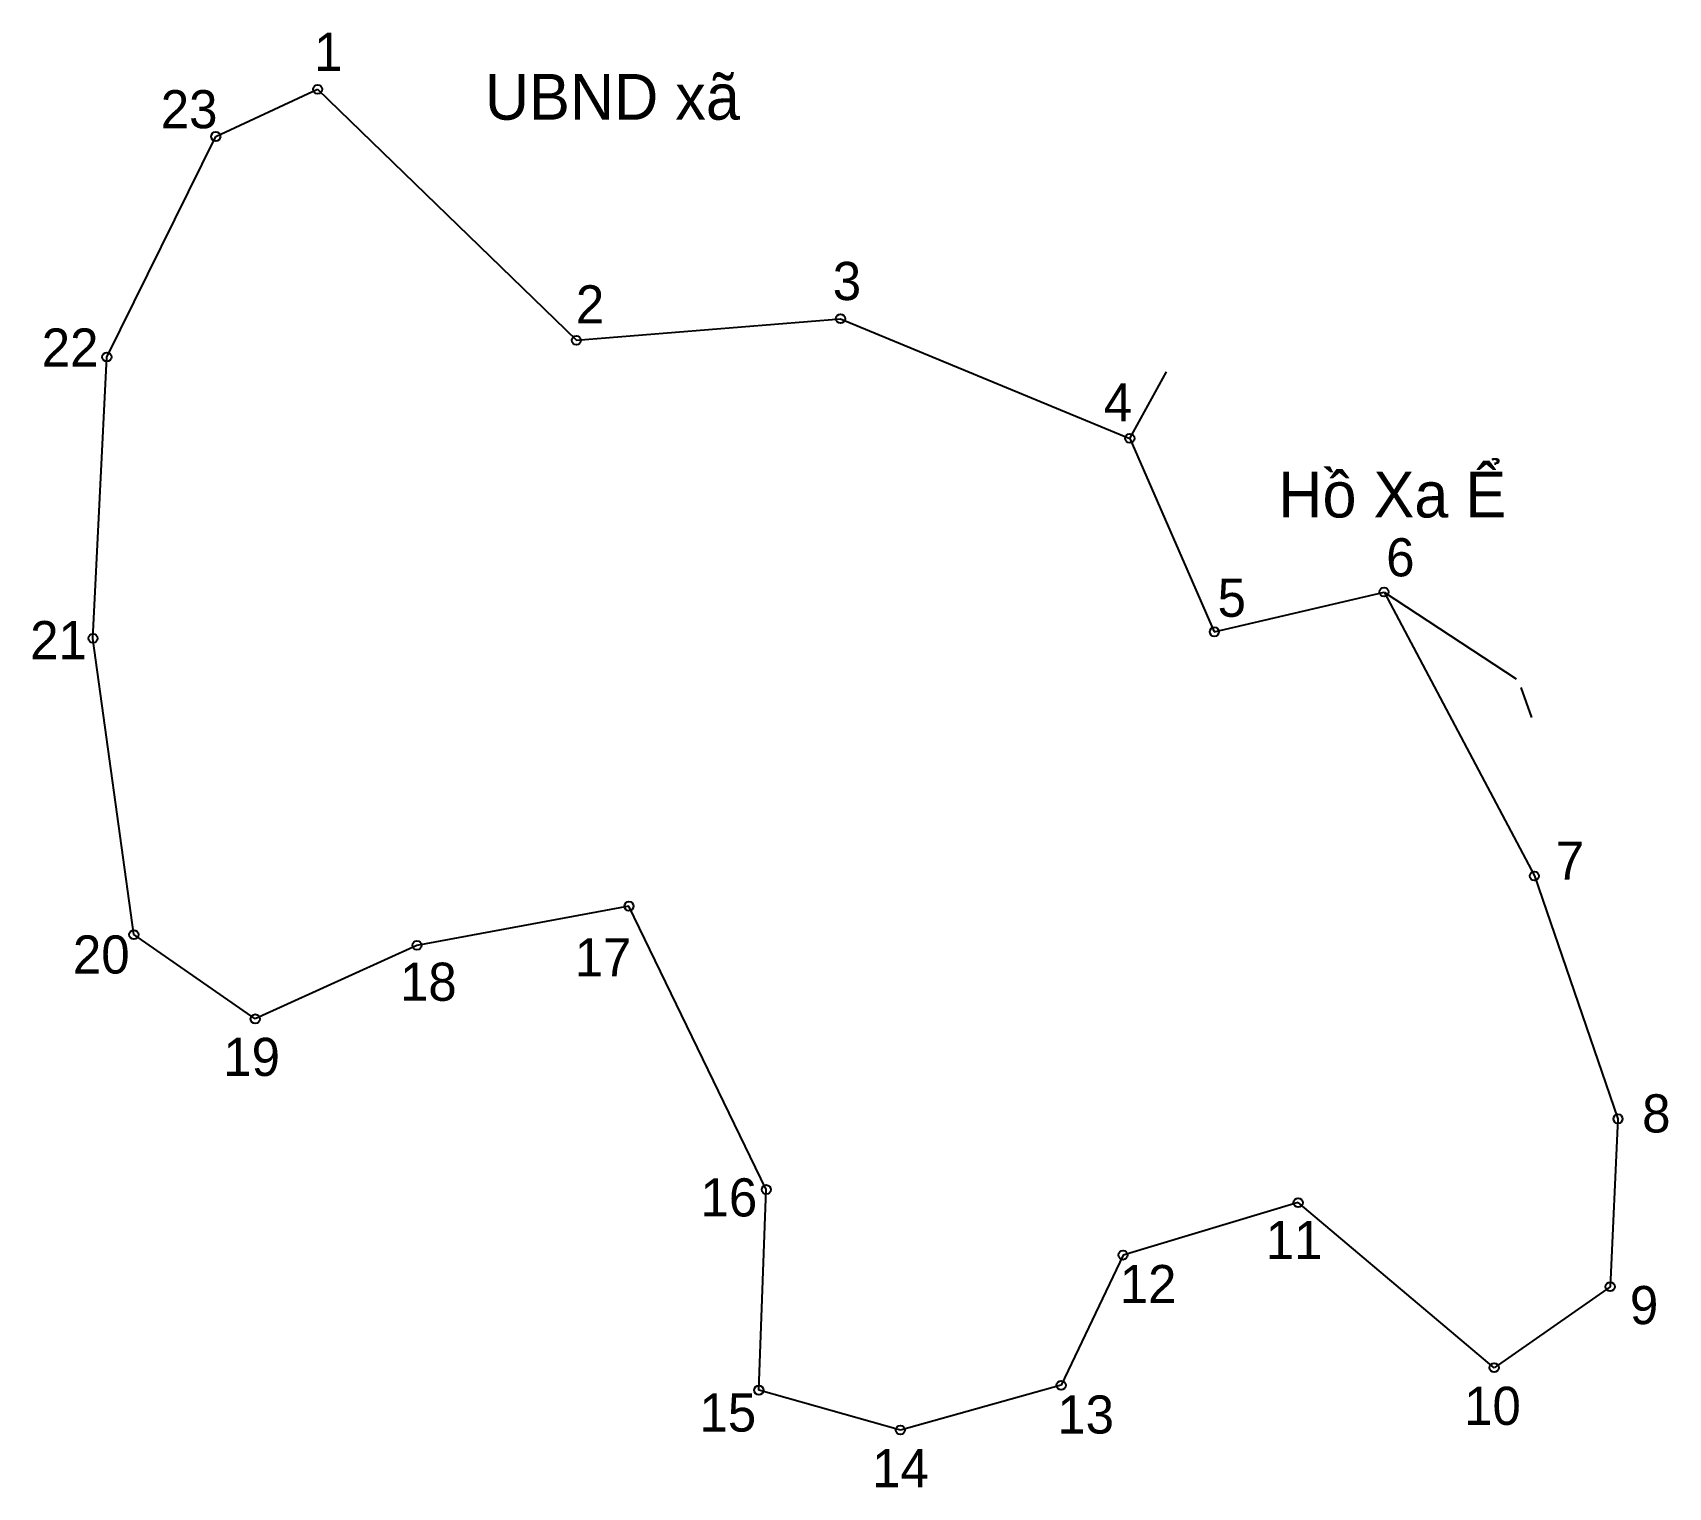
# Model space of a CAD drawing. Extents: x 547496 to 547649, y 1825734 to 1825869.
import ezdxf

# ---------------------------------------------------------------- set-up
doc = ezdxf.new("R2010")
doc.units = 0
for name, color, linetype in [('CanhThua', 7, 'Continuous'), ('MocDinhThua', 7, 'Continuous'), ('RauThua', 7, 'Continuous'), ('SoHieuDinhThua', 7, 'Continuous'), ('TenChuLanCan', 7, 'Continuous')]:
    doc.layers.add(name, color=color, linetype=linetype)

msp = doc.modelspace()

# ---------------------------------------------------------------- linework, layer by layer
at = {"layer": 'CanhThua'}
for p, q in [((547513.16, 1825859.59), (547522.66, 1825863.99)), ((547522.66, 1825863.99), (547546.79, 1825840.59)), ((547503, 1825839.03), (547513.16, 1825859.59)), ((547546.79, 1825840.59), (547571.42, 1825842.6)), ((547571.42, 1825842.6), (547598.4, 1825831.45)), ((547501.71, 1825812.8), (547503, 1825839.03)), ((547598.4, 1825831.45), (547606.28, 1825813.41)), ((547606.28, 1825813.41), (547622.11, 1825817.12)), ((547622.11, 1825817.12), (547636.13, 1825790.65)), ((547505.52, 1825785.18), (547501.71, 1825812.8)), ((547636.13, 1825790.65), (547643.93, 1825768)), ((547551.69, 1825787.83), (547531.92, 1825784.18)), ((547564.5, 1825761.41), (547551.69, 1825787.83)), ((547516.84, 1825777.32), (547505.52, 1825785.18)), ((547531.92, 1825784.18), (547516.84, 1825777.32)), ((547643.93, 1825768), (547643.2, 1825752.35)), ((547563.81, 1825742.71), (547564.5, 1825761.41)), ((547614.1, 1825760.19), (547597.77, 1825755.3)), ((547632.38, 1825744.8), (547614.1, 1825760.19)), ((547597.77, 1825755.3), (547592, 1825743.16)), ((547643.2, 1825752.35), (547632.38, 1825744.8)), ((547592, 1825743.16), (547577.01, 1825738.99)), ((547577.01, 1825738.99), (547563.81, 1825742.71))]:
    msp.add_line(p, q, dxfattribs=at)
at = {"layer": 'MocDinhThua'}
for centre in [(547522.66, 1825863.99), (547513.16, 1825859.59), (547571.42, 1825842.6), (547546.79, 1825840.59), (547503, 1825839.03), (547598.4, 1825831.45), (547622.11, 1825817.12), (547501.71, 1825812.8), (547606.28, 1825813.41), (547636.13, 1825790.65), (547551.69, 1825787.83), (547505.52, 1825785.18), (547531.92, 1825784.18), (547516.84, 1825777.32), (547643.93, 1825768), (547564.5, 1825761.41), (547614.1, 1825760.19), (547597.77, 1825755.3), (547643.2, 1825752.35), (547632.38, 1825744.8), (547563.81, 1825742.71), (547592, 1825743.16), (547577.01, 1825738.99)]:
    msp.add_circle(centre, 0.427, dxfattribs=at)
at = {"layer": 'RauThua'}
for p, q in [((547598.4, 1825831.45), (547601.83, 1825837.64)), ((547622.11, 1825817.12), (547634.44, 1825809.03)), ((547634.87, 1825808.21), (547635.86, 1825805.43))]:
    msp.add_line(p, q, dxfattribs=at)

# ---------------------------------------------------------------- texts
at = {"layer": 'SoHieuDinhThua'}
for s, height, p in [('1', 3.56, (547522.33, 1825865.71)), ('23', 3.556, (547508.03, 1825860.36)), ('3', 3.56, (547570.7, 1825844.34)), ('2', 3.56, (547546.74, 1825842.16)), ('22', 3.556, (547496.93, 1825838.14)), ('4', 3.56, (547595.97, 1825833.03)), ('6', 3.56, (547622.31, 1825818.58)), ('5', 3.56, (547606.59, 1825814.81)), ('21', 3.556, (547495.85, 1825810.86)), ('7', 3.56, (547638.12, 1825790.29)), ('20', 3.556, (547499.84, 1825781.55)), ('17', 3.556, (547546.63, 1825781.29)), ('18', 3.556, (547530.34, 1825779.01)), ('19', 3.556, (547513.86, 1825772)), ('8', 3.56, (547646.18, 1825766.73)), ('16', 3.556, (547558.37, 1825758.9)), ('11', 3.556, (547611.07, 1825754.93)), ('12', 3.556, (547597.46, 1825750.82)), ('9', 3.56, (547645.04, 1825748.86)), ('10', 3.556, (547629.58, 1825739.47)), ('15', 3.556, (547558.27, 1825738.84)), ('13', 3.556, (547591.64, 1825738.66)), ('14', 3.556, (547574.36, 1825733.65))]:
    msp.add_text(s, height=height, dxfattribs=at).set_placement(p)
at = {"layer": 'TenChuLanCan'}
for s, p in [('UBND xã', (547538.26, 1825861.16)), ('Hồ Xa Ể', (547612.25, 1825824.07))]:
    msp.add_text(s, height=4.267, dxfattribs=at).set_placement(p)

doc.saveas('drawing.dxf')
